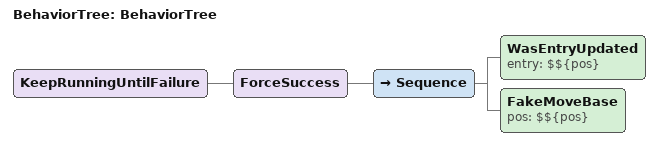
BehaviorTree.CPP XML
<?xml version="1.0"?>
<root BTCPP_format="4" main_tree_to_execute="BehaviorTree">
    <BehaviorTree ID="BehaviorTree">
        <KeepRunningUntilFailure>
            <ForceSuccess>
                <Sequence>
                    <WasEntryUpdated entry="$${pos}"/>
                    <FakeMoveBase pos="$${pos}"/>
                </Sequence>
            </ForceSuccess>
        </KeepRunningUntilFailure>
    </BehaviorTree>
</root>
